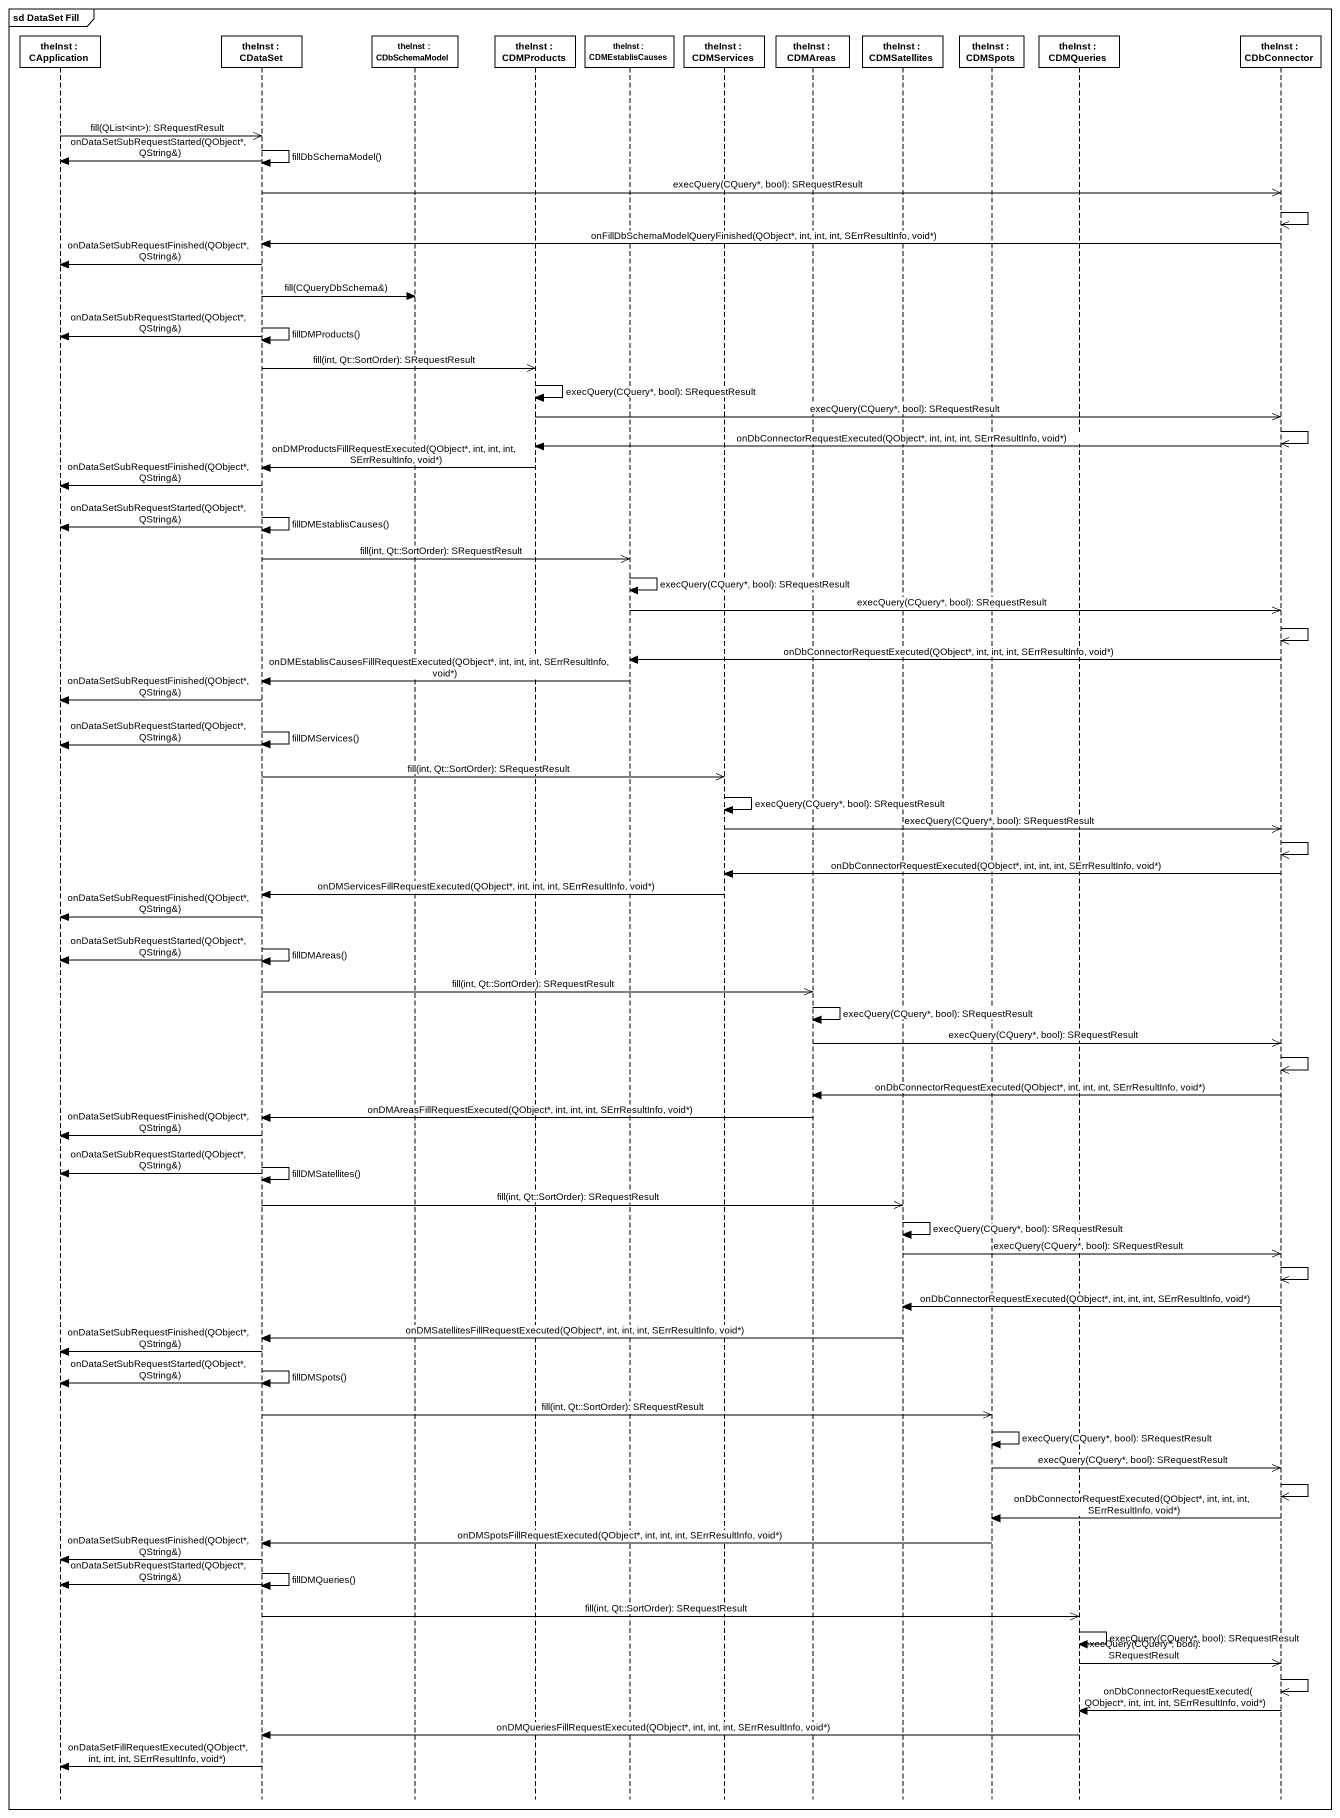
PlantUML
@startuml
mainframe sd DataSet Fill
hide footbox
participant "theInst : CApplication" as theInst
participant "theInst : CDataSet" as theInst_2
participant "theInst : CDbSchemaModel" as theInst_3
participant "theInst : CDMProducts" as theInst_4
participant "theInst : CDMEstablisCauses" as theInst_5
participant "theInst : CDMServices" as theInst_6
participant "theInst : CDMAreas" as theInst_7
participant "theInst : CDMSatellites" as theInst_8
participant "theInst : CDMSpots" as theInst_9
participant "theInst : CDMQueries" as theInst_10
participant "theInst : CDbConnector" as theInst_11

theInst ->> theInst_2 : fill(QList<int>): SRequestResult
theInst_2 -> theInst_2 : fillDbSchemaModel()
theInst_2 -> theInst : onDataSetSubRequestStarted(QObject*, QString&)
theInst_2 ->> theInst_11 : execQuery(CQuery*, bool): SRequestResult
theInst_11 ->> theInst_11
theInst_11 -> theInst_2 : onFillDbSchemaModelQueryFinished(QObject*, int, int, int, SErrResultInfo, void*)
theInst_2 -> theInst : onDataSetSubRequestFinished(QObject*, QString&)
theInst_2 -> theInst_3 : fill(CQueryDbSchema&)
theInst_2 -> theInst_2 : fillDMProducts()
theInst_2 -> theInst : onDataSetSubRequestStarted(QObject*, QString&)
theInst_2 ->> theInst_4 : fill(int, Qt::SortOrder): SRequestResult
theInst_4 -> theInst_4 : execQuery(CQuery*, bool): SRequestResult
theInst_4 ->> theInst_11 : execQuery(CQuery*, bool): SRequestResult
theInst_11 ->> theInst_11
theInst_11 -> theInst_4 : onDbConnectorRequestExecuted(QObject*, int, int, int, SErrResultInfo, void*)
theInst_4 -> theInst_2 : onDMProductsFillRequestExecuted(QObject*, int, int, int, SErrResultInfo, void*)
theInst_2 -> theInst : onDataSetSubRequestFinished(QObject*, QString&)
theInst_2 -> theInst_2 : fillDMEstablisCauses()
theInst_2 -> theInst : onDataSetSubRequestStarted(QObject*, QString&)
theInst_2 ->> theInst_5 : fill(int, Qt::SortOrder): SRequestResult
theInst_5 -> theInst_5 : execQuery(CQuery*, bool): SRequestResult
theInst_5 ->> theInst_11 : execQuery(CQuery*, bool): SRequestResult
theInst_11 ->> theInst_11
theInst_11 -> theInst_5 : onDbConnectorRequestExecuted(QObject*, int, int, int, SErrResultInfo, void*)
theInst_5 -> theInst_2 : onDMEstablisCausesFillRequestExecuted(QObject*, int, int, int, SErrResultInfo, void*)
theInst_2 -> theInst : onDataSetSubRequestFinished(QObject*, QString&)
theInst_2 -> theInst_2 : fillDMServices()
theInst_2 -> theInst : onDataSetSubRequestStarted(QObject*, QString&)
theInst_2 ->> theInst_6 : fill(int, Qt::SortOrder): SRequestResult
theInst_6 -> theInst_6 : execQuery(CQuery*, bool): SRequestResult
theInst_6 ->> theInst_11 : execQuery(CQuery*, bool): SRequestResult
theInst_11 ->> theInst_11
theInst_11 -> theInst_6 : onDbConnectorRequestExecuted(QObject*, int, int, int, SErrResultInfo, void*)
theInst_6 -> theInst_2 : onDMServicesFillRequestExecuted(QObject*, int, int, int, SErrResultInfo, void*)
theInst_2 -> theInst : onDataSetSubRequestFinished(QObject*, QString&)
theInst_2 -> theInst_2 : fillDMAreas()
theInst_2 -> theInst : onDataSetSubRequestStarted(QObject*, QString&)
theInst_2 ->> theInst_7 : fill(int, Qt::SortOrder): SRequestResult
theInst_7 -> theInst_7 : execQuery(CQuery*, bool): SRequestResult
theInst_7 ->> theInst_11 : execQuery(CQuery*, bool): SRequestResult
theInst_11 ->> theInst_11
theInst_11 -> theInst_7 : onDbConnectorRequestExecuted(QObject*, int, int, int, SErrResultInfo, void*)
theInst_7 -> theInst_2 : onDMAreasFillRequestExecuted(QObject*, int, int, int, SErrResultInfo, void*)
theInst_2 -> theInst : onDataSetSubRequestFinished(QObject*, QString&)
theInst_2 -> theInst_2 : fillDMSatellites()
theInst_2 -> theInst : onDataSetSubRequestStarted(QObject*, QString&)
theInst_2 ->> theInst_8 : fill(int, Qt::SortOrder): SRequestResult
theInst_8 -> theInst_8 : execQuery(CQuery*, bool): SRequestResult
theInst_8 ->> theInst_11 : execQuery(CQuery*, bool): SRequestResult
theInst_11 ->> theInst_11
theInst_11 -> theInst_8 : onDbConnectorRequestExecuted(QObject*, int, int, int, SErrResultInfo, void*)
theInst_8 -> theInst_2 : onDMSatellitesFillRequestExecuted(QObject*, int, int, int, SErrResultInfo, void*)
theInst_2 -> theInst : onDataSetSubRequestFinished(QObject*, QString&)
theInst_2 -> theInst_2 : fillDMSpots()
theInst_2 -> theInst : onDataSetSubRequestStarted(QObject*, QString&)
theInst_2 ->> theInst_9 : fill(int, Qt::SortOrder): SRequestResult
theInst_9 -> theInst_9 : execQuery(CQuery*, bool): SRequestResult
theInst_9 ->> theInst_11 : execQuery(CQuery*, bool): SRequestResult
theInst_11 ->> theInst_11
theInst_11 -> theInst_9 : onDbConnectorRequestExecuted(QObject*, int, int, int, SErrResultInfo, void*)
theInst_9 -> theInst_2 : onDMSpotsFillRequestExecuted(QObject*, int, int, int, SErrResultInfo, void*)
theInst_2 -> theInst : onDataSetSubRequestFinished(QObject*, QString&)
theInst_2 -> theInst_2 : fillDMQueries()
theInst_2 -> theInst : onDataSetSubRequestStarted(QObject*, QString&)
theInst_2 ->> theInst_10 : fill(int, Qt::SortOrder): SRequestResult
theInst_10 -> theInst_10 : execQuery(CQuery*, bool): SRequestResult
theInst_10 ->> theInst_11 : execQuery(CQuery*, bool): SRequestResult
theInst_11 ->> theInst_11
theInst_11 -> theInst_10 : onDbConnectorRequestExecuted(QObject*, int, int, int, SErrResultInfo, void*)
theInst_10 -> theInst_2 : onDMQueriesFillRequestExecuted(QObject*, int, int, int, SErrResultInfo, void*)
theInst_2 -> theInst : onDataSetFillRequestExecuted(QObject*, int, int, int, SErrResultInfo, void*)
@enduml
